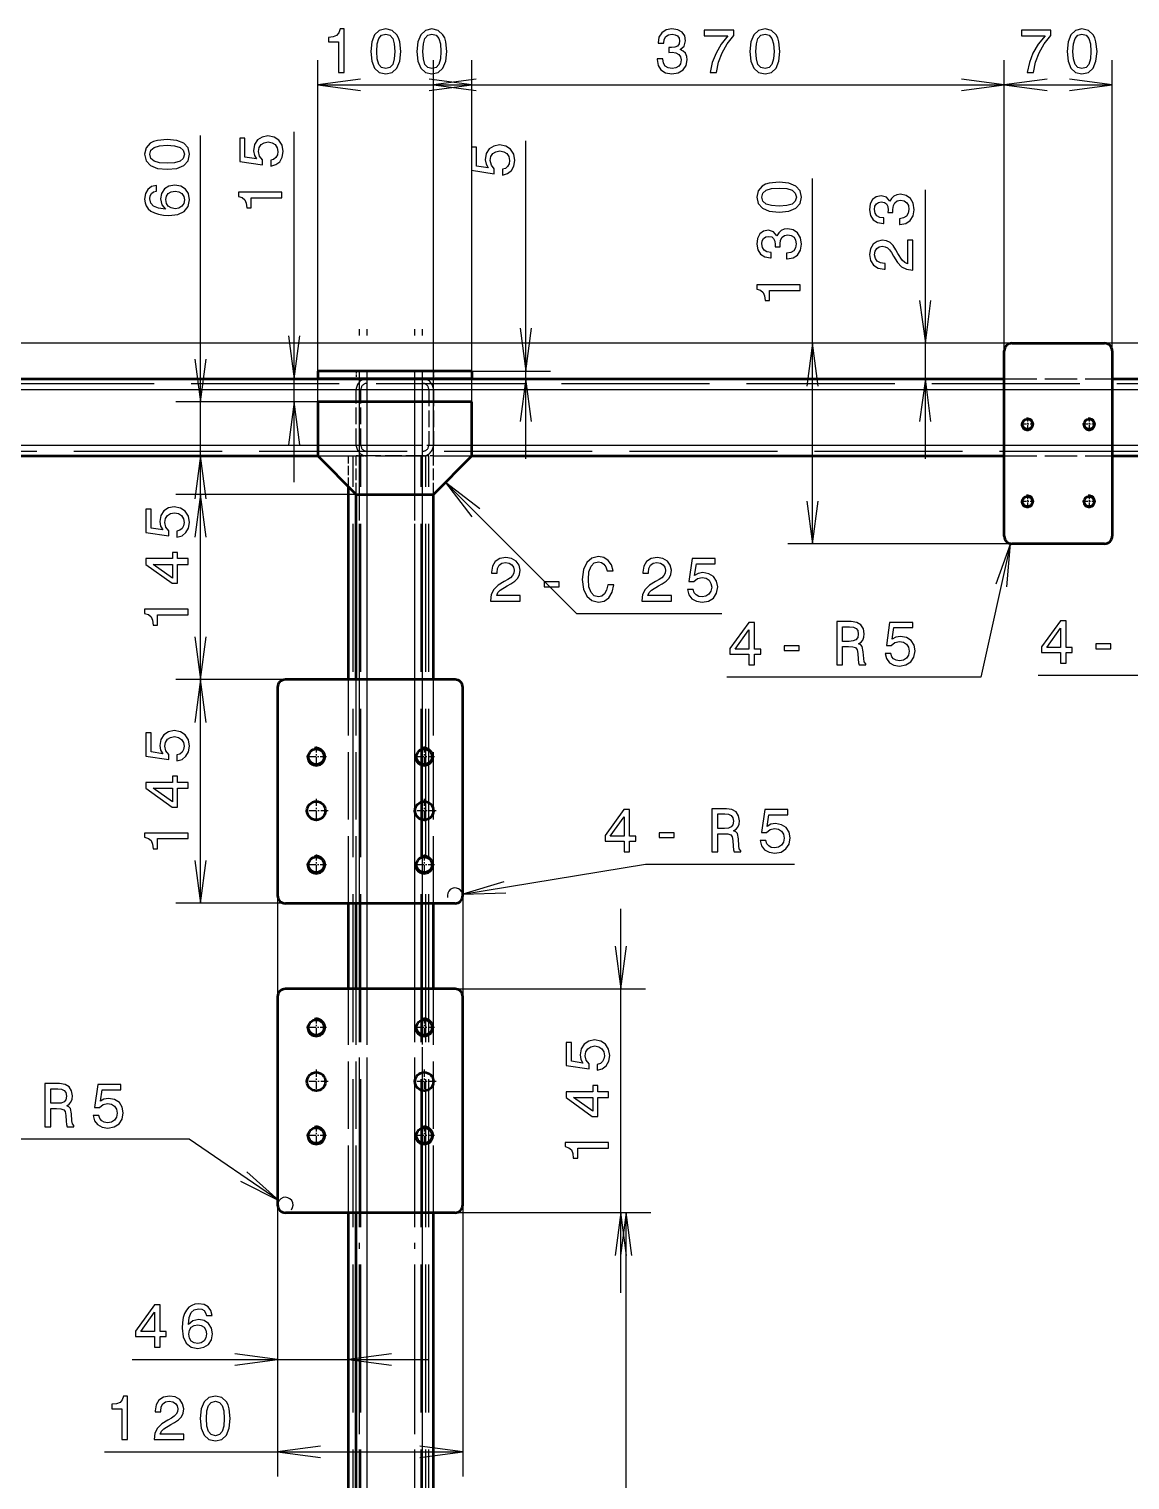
# Model space of a CAD drawing. Extents: x 0 to 1189, y 0 to 841.
# Drawn here: x 236.7 to 325.8, y 614 to 731.5 of the extents above; entities that cross this region are included whole.
import ezdxf

# ---------------------------------------------------------------- set-up
doc = ezdxf.new("R2010")
doc.units = 0
doc.linetypes.add('DASHDOT', pattern=[18.5, 12, -3, 0.5, -3])
doc.linetypes.add('DASHED', pattern=[15, 12, -3])

msp = doc.modelspace()

# ---------------------------------------------------------------- linework, layer by layer
at = {"color": 7, "lineweight": 25}
for p, q in [((260.04, 701.34), (260.04, 729.02)), ((269.42, 696.97), (269.42, 729.02)), ((272.54, 701.34), (272.54, 729.02)), ((315.67, 705.47), (315.67, 729.02)), ((315.67, 705.47), (315.67, 729.02)), ((324.42, 705.47), (324.42, 729.02)), ((260.04, 727.02), (272.54, 727.02)), ((269.42, 727.02), (315.67, 727.02)), ((315.67, 727.02), (324.42, 727.02)), ((250.55, 687.34), (250.55, 722.92)), ((258.14, 694.84), (258.14, 723.22)), ((276.91, 696.72), (276.91, 722.49)), ((300.13, 689.84), (300.13, 719.45)), ((309.27, 696.72), (309.27, 718.51)), ((449.42, 706.09), (80.84, 706.09)), ((316.29, 706.09), (298.13, 706.09)), ((316.29, 706.09), (307.27, 706.09)), ((272.54, 703.84), (278.91, 703.84)), ((227.17, 702.34), (315.67, 702.34)), ((324.42, 702.34), (340.04, 702.34)), ((260.04, 701.34), (248.55, 701.34)), ((260.04, 701.34), (256.14, 701.34)), ((227.17, 697.84), (260.04, 697.84)), ((272.54, 697.84), (315.67, 697.84)), ((324.42, 697.84), (340.04, 697.84)), ((250.55, 678.84), (250.55, 696.97)), ((270.4, 694.82), (281, 684.21)), ((263.17, 693.84), (248.55, 693.84)), ((264.04, 678.84), (264.04, 693.84)), ((268.54, 678.84), (268.54, 693.84)), ((316.29, 689.84), (298.13, 689.84)), ((316.16, 689.86), (313.77, 679.04)), ((281, 684.21), (292.77, 684.21)), ((257.42, 678.84), (248.55, 678.84)), ((257.42, 678.84), (248.55, 678.84)), ((250.55, 660.72), (250.55, 678.84)), ((313.77, 679.04), (293.18, 679.04)), ((339.02, 679.18), (318.42, 679.18)), ((268.54, 671.98), (268.54, 673.21)), ((268.54, 667.48), (268.54, 668.96)), ((268.54, 663.23), (268.54, 664.46)), ((271.79, 661.45), (286.59, 663.88)), ((286.59, 663.88), (298.66, 663.88)), ((257.42, 660.72), (248.55, 660.72)), ((256.79, 661.34), (256.79, 621.76)), ((256.79, 661.34), (256.79, 614.28)), ((264.04, 653.78), (264.04, 660.72)), ((268.54, 653.78), (268.54, 660.72)), ((271.79, 661.34), (271.79, 614.28)), ((284.6, 629.16), (284.6, 660.28)), ((271.17, 653.78), (286.6, 653.78)), ((268.54, 650.04), (268.54, 651.28)), ((268.54, 645.54), (268.54, 647.02)), ((268.54, 641.29), (268.54, 642.53)), ((249.62, 641.61), (229.03, 641.61)), ((256.9, 636.63), (249.62, 641.61)), ((264.04, 577.59), (264.04, 635.66)), ((268.54, 577.59), (268.54, 635.66)), ((271.17, 635.66), (286.6, 635.66)), ((271.17, 635.66), (287.04, 635.66)), ((285.04, 574.47), (285.04, 635.66)), ((245.02, 623.76), (269.04, 623.76)), ((242.76, 616.28), (271.79, 616.28))]:
    msp.add_line(p, q, dxfattribs=at)
at = {"color": 7, "linetype": 'DASHDOT', "lineweight": 25}
for p, q in [((263.42, 562.22), (263.42, 709.22)), ((264.04, 562.22), (264.04, 709.22)), ((267.92, 562.22), (267.92, 709.22)), ((268.54, 562.22), (268.54, 709.22)), ((132.92, 702.34), (810.92, 702.34)), ((139.37, 697.84), (804.47, 697.84))]:
    msp.add_line(p, q, dxfattribs=at)
at = {"color": 7, "lineweight": 50}
for p, q in [((315.67, 690.47), (315.67, 705.47)), ((316.29, 706.09), (323.79, 706.09)), ((324.42, 705.47), (324.42, 690.47)), ((227.17, 703.22), (315.67, 703.22)), ((260.04, 703.84), (260.04, 703.22)), ((272.54, 703.84), (260.04, 703.84)), ((272.54, 703.22), (260.04, 703.22)), ((272.54, 703.84), (272.54, 703.22)), ((324.42, 703.22), (340.04, 703.22)), ((272.54, 701.34), (260.04, 701.34)), ((260.04, 701.34), (260.04, 696.97)), ((272.54, 696.97), (272.54, 701.34)), ((227.17, 696.97), (260.04, 696.97)), ((260.04, 696.97), (263.17, 693.84)), ((269.42, 693.84), (272.54, 696.97)), ((272.54, 696.97), (315.67, 696.97)), ((324.42, 696.97), (340.04, 696.97)), ((262.54, 678.84), (262.54, 694.47)), ((263.17, 678.84), (263.17, 693.84)), ((263.17, 693.84), (269.42, 693.84)), ((269.42, 678.84), (269.42, 693.84)), ((323.79, 689.84), (316.29, 689.84)), ((271.17, 678.84), (257.42, 678.84)), ((256.79, 678.22), (256.79, 661.34)), ((271.79, 661.34), (271.79, 678.22)), ((257.42, 660.72), (271.17, 660.72)), ((262.54, 653.78), (262.54, 660.72)), ((263.17, 653.78), (263.17, 660.72)), ((269.42, 653.78), (269.42, 660.72)), ((271.17, 653.78), (257.42, 653.78)), ((256.79, 653.16), (256.79, 636.28)), ((271.79, 636.28), (271.79, 653.16)), ((257.42, 635.66), (271.17, 635.66)), ((262.54, 576.97), (262.54, 635.66)), ((263.17, 577.59), (263.17, 635.66)), ((269.42, 577.59), (269.42, 635.66))]:
    msp.add_line(p, q, dxfattribs=at)
at = {"color": 7, "linetype": 'DASHED', "lineweight": 25, "ltscale": 0.015625}
for p, q in [((263.17, 703.84), (263.17, 703.22)), ((263.17, 703.84), (263.17, 703.22)), ((269.42, 703.84), (269.42, 703.22)), ((269.42, 703.84), (269.42, 703.22))]:
    msp.add_line(p, q, dxfattribs=at)
at = {"color": 7, "linetype": 'DASHED', "lineweight": 25, "ltscale": 0.21875}
for p, q in [((315.67, 703.22), (324.42, 703.22)), ((315.67, 702.34), (324.42, 702.34)), ((315.67, 697.84), (324.42, 697.84)), ((315.67, 696.97), (324.42, 696.97))]:
    msp.add_line(p, q, dxfattribs=at)
at = {"color": 7, "linetype": 'DASHED', "lineweight": 25}
for p, q in [((189.79, 702.84), (754.04, 702.84)), ((190.29, 702.34), (753.54, 702.34)), ((190.29, 702.34), (753.54, 702.34)), ((190.29, 702.34), (753.54, 702.34)), ((194.79, 697.84), (749.04, 697.84)), ((194.79, 697.84), (749.04, 697.84)), ((194.79, 697.84), (749.04, 697.84)), ((195.29, 697.34), (748.54, 697.34)), ((262.92, 574.47), (262.92, 696.97)), ((263.42, 574.47), (263.42, 696.97)), ((263.42, 574.47), (263.42, 696.97)), ((263.42, 574.47), (263.42, 696.97)), ((263.42, 574.47), (263.42, 696.97)), ((263.54, 574.47), (263.54, 696.97)), ((264.04, 574.47), (264.04, 696.97)), ((264.04, 574.47), (264.04, 696.97)), ((264.04, 574.47), (264.04, 696.97)), ((267.92, 574.47), (267.92, 696.97)), ((267.92, 574.47), (267.92, 696.97)), ((267.92, 574.47), (267.92, 696.97)), ((267.92, 574.47), (267.92, 696.97)), ((268.42, 574.47), (268.42, 696.97)), ((268.54, 574.47), (268.54, 696.97)), ((268.54, 574.47), (268.54, 696.97)), ((268.54, 574.47), (268.54, 696.97)), ((268.79, 574.47), (268.79, 696.97)), ((269.04, 574.47), (269.04, 696.97))]:
    msp.add_line(p, q, dxfattribs=at)
at = {"color": 7, "linetype": 'DASHED', "lineweight": 25, "ltscale": 0.1125}
for p, q in [((263.17, 697.84), (263.17, 702.34)), ((263.54, 697.84), (263.54, 702.34)), ((269.04, 702.34), (269.04, 697.84)), ((269.42, 702.34), (269.42, 697.84)), ((268.54, 696.97), (264.04, 696.97))]:
    msp.add_line(p, q, dxfattribs=at)
at = {"color": 7, "linetype": 'DASHDOT', "lineweight": 25, "ltscale": 0.027003}
for p, q in [((318.08, 699.53), (317, 699.53)), ((317.54, 700.07), (317.54, 698.99)), ((323.08, 699.53), (322, 699.53)), ((322.54, 700.07), (322.54, 698.99)), ((317.54, 693.82), (317.54, 692.74)), ((322.54, 693.82), (322.54, 692.74)), ((318.08, 693.28), (317, 693.28)), ((323.08, 693.28), (322, 693.28))]:
    msp.add_line(p, q, dxfattribs=at)
at = {"color": 7, "linetype": 'DASHED', "lineweight": 25, "ltscale": 0.3125}
for p, q in [((260.04, 697.84), (272.54, 697.84)), ((260.04, 696.97), (272.54, 696.97))]:
    msp.add_line(p, q, dxfattribs=at)
at = {"color": 7, "linetype": 'DASHED', "lineweight": 25, "ltscale": 0.062502}
msp.add_line((262.54, 694.47), (262.54, 696.97), dxfattribs=at)
at = {"color": 7, "linetype": 'DASHED', "lineweight": 25, "ltscale": 0.078125}
for p, q in [((263.17, 693.84), (263.17, 696.97)), ((264.04, 693.84), (264.04, 696.97)), ((268.54, 693.84), (268.54, 696.97)), ((269.42, 693.84), (269.42, 696.97))]:
    msp.add_line(p, q, dxfattribs=at)
at = {"color": 7, "linetype": 'DASHED', "lineweight": 25, "ltscale": 0.021875}
for p, q in [((264.04, 696.97), (263.17, 696.97)), ((269.42, 696.97), (268.54, 696.97))]:
    msp.add_line(p, q, dxfattribs=at)
at = {"color": 7, "linetype": 'DASHED', "lineweight": 25, "ltscale": 0.453125}
for p, q in [((262.54, 660.72), (262.54, 678.84)), ((263.17, 660.72), (263.17, 678.84)), ((264.04, 660.72), (264.04, 678.84)), ((269.42, 660.72), (269.42, 678.84)), ((263.17, 635.66), (263.17, 653.78)), ((264.04, 635.66), (264.04, 653.78)), ((269.42, 635.66), (269.42, 653.78))]:
    msp.add_line(p, q, dxfattribs=at)
at = {"color": 7, "linetype": 'DASHED', "lineweight": 25, "ltscale": 0.140771}
for p, q in [((268.54, 673.21), (268.54, 678.84)), ((268.54, 635.66), (268.54, 641.29))]:
    msp.add_line(p, q, dxfattribs=at)
at = {"color": 7, "linetype": 'DASHDOT', "lineweight": 25, "ltscale": 0.041055}
for p, q in [((260.74, 672.59), (259.1, 672.59)), ((259.92, 673.42), (259.92, 671.77)), ((269.49, 672.59), (267.85, 672.59)), ((268.67, 673.42), (268.67, 671.77)), ((259.92, 664.67), (259.92, 663.02)), ((268.67, 664.67), (268.67, 663.02)), ((260.74, 663.84), (259.1, 663.84)), ((269.49, 663.84), (267.85, 663.84)), ((259.92, 651.48), (259.92, 649.84)), ((268.67, 651.48), (268.67, 649.84)), ((260.74, 650.66), (259.1, 650.66)), ((269.49, 650.66), (267.85, 650.66)), ((260.74, 641.91), (259.1, 641.91)), ((259.92, 642.73), (259.92, 641.09)), ((269.49, 641.91), (267.85, 641.91)), ((268.67, 642.73), (268.67, 641.09))]:
    msp.add_line(p, q, dxfattribs=at)
at = {"color": 7, "linetype": 'DASHED', "lineweight": 25, "ltscale": 0.075409}
for p, q in [((268.54, 668.96), (268.54, 671.98)), ((268.54, 664.46), (268.54, 667.48)), ((268.54, 647.02), (268.54, 650.04)), ((268.54, 642.53), (268.54, 645.54))]:
    msp.add_line(p, q, dxfattribs=at)
at = {"color": 7, "linetype": 'DASHDOT', "lineweight": 25, "ltscale": 0.048749}
for p, q in [((259.92, 669.19), (259.92, 667.24)), ((268.67, 669.19), (268.67, 667.24)), ((260.89, 668.22), (258.94, 668.22)), ((269.64, 668.22), (267.69, 668.22)), ((259.92, 647.26), (259.92, 645.31)), ((268.67, 647.26), (268.67, 645.31)), ((260.89, 646.28), (258.94, 646.28)), ((269.64, 646.28), (267.69, 646.28))]:
    msp.add_line(p, q, dxfattribs=at)
at = {"color": 7, "linetype": 'DASHED', "lineweight": 25, "ltscale": 0.062646}
for p, q in [((268.54, 660.72), (268.54, 663.23)), ((268.54, 651.28), (268.54, 653.78))]:
    msp.add_line(p, q, dxfattribs=at)
at = {"color": 7, "linetype": 'DASHED', "lineweight": 25, "ltscale": 0.453127}
msp.add_line((262.54, 635.66), (262.54, 653.78), dxfattribs=at)
at = {"color": 7, "lineweight": 25}
for points in [[(261.73, 728.02), (262.19, 728.02), (262.19, 731.55), (261.85, 731.55), (261.76, 731.24), (261.57, 731.03), (261.3, 730.91), (260.91, 730.87), (260.91, 730.51), (261.73, 730.51)], [(264.34, 729.73), (264.42, 728.94), (264.65, 728.38), (265.03, 728.03), (265.56, 727.92), (266.08, 728.03), (266.46, 728.38), (266.69, 728.94), (266.77, 729.73), (266.69, 730.52), (266.59, 730.83), (266.46, 731.09), (266.08, 731.43), (265.56, 731.55), (265.03, 731.43), (264.65, 731.08), (264.42, 730.52)], [(268.08, 729.73), (268.15, 728.94), (268.39, 728.38), (268.77, 728.03), (269.29, 727.92), (269.81, 728.03), (270.19, 728.38), (270.42, 728.94), (270.5, 729.73), (270.42, 730.52), (270.33, 730.83), (270.19, 731.09), (269.81, 731.43), (269.29, 731.55), (268.77, 731.43), (268.39, 731.08), (268.15, 730.52)], [(287.54, 729.12), (287.54, 729.09), (287.62, 728.6), (287.85, 728.24), (288.23, 728.01), (288.72, 727.92), (289.25, 728.01), (289.64, 728.23), (289.89, 728.58), (289.98, 729.04), (289.94, 729.33), (289.83, 729.58), (289.65, 729.76), (289.41, 729.9), (289.74, 730.17), (289.85, 730.6), (289.78, 731), (289.56, 731.3), (289.21, 731.48), (288.72, 731.55), (288.27, 731.47), (287.92, 731.25), (287.69, 730.89), (287.62, 730.42), (287.62, 730.39), (288.07, 730.39), (288.11, 730.71), (288.24, 730.94), (288.45, 731.08), (288.75, 731.13), (289.01, 731.09), (289.2, 730.99), (289.32, 730.82), (289.36, 730.58), (289.32, 730.34), (289.2, 730.17), (288.98, 730.07), (288.7, 730.04), (288.5, 730.05), (288.5, 729.65), (288.75, 729.66), (289.06, 729.61), (289.3, 729.49), (289.44, 729.29), (289.49, 729.04), (289.44, 728.74), (289.29, 728.53), (289.06, 728.39), (288.75, 728.35), (288.43, 728.4), (288.2, 728.55), (288.06, 728.79), (288, 729.12)], [(291.84, 728.02), (292.35, 728.02), (292.52, 728.85), (292.81, 729.63), (293.22, 730.35), (293.76, 731.03), (293.76, 731.45), (291.36, 731.45), (291.36, 730.99), (293.28, 730.99), (292.72, 730.31), (292.31, 729.6), (292.01, 728.84)], [(295.06, 729.73), (295.14, 728.94), (295.38, 728.38), (295.75, 728.03), (296.28, 727.92), (296.8, 728.03), (297.18, 728.38), (297.41, 728.94), (297.49, 729.73), (297.41, 730.52), (297.31, 730.83), (297.18, 731.09), (296.8, 731.43), (296.28, 731.55), (295.75, 731.43), (295.38, 731.08), (295.14, 730.52)], [(317.53, 728.02), (318.04, 728.02), (318.2, 728.85), (318.5, 729.63), (318.91, 730.35), (319.45, 731.03), (319.45, 731.45), (317.05, 731.45), (317.05, 730.99), (318.97, 730.99), (318.41, 730.31), (317.99, 729.6), (317.7, 728.84)], [(320.75, 729.73), (320.83, 728.94), (321.06, 728.38), (321.44, 728.03), (321.96, 727.92), (322.48, 728.03), (322.86, 728.38), (323.09, 728.94), (323.18, 729.73), (323.09, 730.52), (323, 730.83), (322.86, 731.09), (322.48, 731.43), (321.96, 731.55), (321.44, 731.43), (321.06, 731.08), (320.83, 730.52)], [(264.83, 729.73), (264.87, 730.34), (264.99, 730.78), (265.22, 731.04), (265.56, 731.13), (265.89, 731.04), (266.12, 730.78), (266.24, 730.34), (266.28, 729.73), (266.24, 729.12), (266.12, 728.68), (265.89, 728.42), (265.56, 728.34), (265.22, 728.42), (264.99, 728.68), (264.87, 729.12)], [(268.56, 729.73), (268.6, 730.34), (268.73, 730.78), (268.96, 731.04), (269.29, 731.13), (269.63, 731.04), (269.85, 730.78), (269.98, 730.34), (270.02, 729.73), (269.98, 729.12), (269.85, 728.68), (269.63, 728.42), (269.29, 728.34), (268.96, 728.42), (268.73, 728.68), (268.6, 729.12)], [(295.55, 729.73), (295.59, 730.34), (295.71, 730.78), (295.94, 731.04), (296.28, 731.13), (296.61, 731.04), (296.84, 730.78), (296.97, 730.34), (297.01, 729.73), (296.97, 729.12), (296.84, 728.68), (296.61, 728.42), (296.28, 728.34), (295.94, 728.42), (295.71, 728.68), (295.59, 729.12)], [(321.23, 729.73), (321.27, 730.34), (321.4, 730.78), (321.63, 731.04), (321.96, 731.13), (322.3, 731.04), (322.52, 730.78), (322.65, 730.34), (322.69, 729.73), (322.65, 729.12), (322.52, 728.68), (322.3, 728.42), (321.96, 728.34), (321.63, 728.42), (321.4, 728.68), (321.27, 729.12)], [(247.84, 720.19), (248.63, 720.26), (249.19, 720.5), (249.54, 720.88), (249.65, 721.4), (249.54, 721.92), (249.19, 722.3), (248.63, 722.53), (247.84, 722.61), (247.05, 722.53), (246.74, 722.44), (246.48, 722.3), (246.14, 721.92), (246.02, 721.4), (246.14, 720.88), (246.49, 720.5), (247.05, 720.26)], [(247.84, 720.67), (247.23, 720.71), (246.79, 720.84), (246.53, 721.06), (246.44, 721.4), (246.53, 721.73), (246.79, 721.96), (247.23, 722.09), (247.84, 722.13), (248.45, 722.09), (248.89, 721.96), (249.15, 721.73), (249.24, 721.4), (249.15, 721.06), (248.89, 720.84), (248.45, 720.71)], [(256.23, 720.45), (256.64, 720.56), (256.96, 720.8), (257.17, 721.17), (257.24, 721.63), (257.15, 722.14), (256.9, 722.54), (256.51, 722.79), (256.01, 722.89), (255.54, 722.8), (255.17, 722.56), (254.93, 722.18), (254.85, 721.69), (254.91, 721.31), (255.07, 721.02), (254.13, 721.16), (254.13, 722.7), (253.72, 722.7), (253.72, 720.82), (255.57, 720.55), (255.57, 720.95), (255.33, 721.24), (255.25, 721.62), (255.3, 721.94), (255.47, 722.19), (255.71, 722.34), (256.03, 722.4), (256.35, 722.34), (256.6, 722.18), (256.75, 721.93), (256.81, 721.62), (256.77, 721.35), (256.66, 721.14), (256.47, 720.99), (256.23, 720.92)], [(275, 719.72), (275.41, 719.83), (275.73, 720.08), (275.94, 720.44), (276.01, 720.9), (275.92, 721.41), (275.67, 721.81), (275.28, 722.06), (274.78, 722.16), (274.31, 722.07), (273.94, 721.83), (273.7, 721.45), (273.62, 720.96), (273.68, 720.59), (273.84, 720.29), (272.9, 720.43), (272.9, 721.97), (272.49, 721.97), (272.49, 720.1), (274.34, 719.82), (274.34, 720.22), (274.11, 720.51), (274.02, 720.89), (274.08, 721.21), (274.24, 721.46), (274.48, 721.61), (274.8, 721.67), (275.12, 721.61), (275.37, 721.45), (275.52, 721.21), (275.58, 720.89), (275.54, 720.62), (275.43, 720.41), (275.25, 720.26), (275, 720.19)], [(246.99, 718.88), (246.58, 718.78), (246.28, 718.56), (246.09, 718.22), (246.02, 717.77), (246.06, 717.47), (246.15, 717.22), (246.31, 716.99), (246.53, 716.8), (246.81, 716.65), (247.15, 716.54), (247.55, 716.47), (247.99, 716.45), (248.71, 716.53), (249.23, 716.77), (249.54, 717.17), (249.65, 717.72), (249.56, 718.21), (249.32, 718.58), (248.95, 718.82), (248.47, 718.91), (247.99, 718.82), (247.63, 718.59), (247.39, 718.23), (247.31, 717.79), (247.41, 717.31), (247.7, 716.95), (247.15, 717.03), (246.75, 717.19), (246.51, 717.43), (246.43, 717.78), (246.47, 718.03), (246.58, 718.22), (246.75, 718.35), (246.99, 718.41)], [(248.48, 718.42), (248.8, 718.36), (249.04, 718.22), (249.2, 717.99), (249.25, 717.71), (249.2, 717.41), (249.04, 717.19), (248.8, 717.04), (248.48, 716.99), (248.17, 717.05), (247.93, 717.19), (247.78, 717.42), (247.73, 717.73), (247.78, 718), (247.93, 718.22), (248.17, 718.36)], [(257.14, 717.87), (257.14, 718.33), (253.62, 718.33), (253.62, 717.99), (253.92, 717.9), (254.13, 717.71), (254.25, 717.44), (254.29, 717.05), (254.65, 717.05), (254.65, 717.87)], [(297.42, 716.72), (298.21, 716.79), (298.78, 717.03), (299.12, 717.41), (299.23, 717.93), (299.12, 718.45), (298.78, 718.83), (298.21, 719.06), (297.42, 719.14), (296.63, 719.06), (296.32, 718.97), (296.06, 718.83), (295.72, 718.45), (295.61, 717.93), (295.72, 717.41), (296.07, 717.03), (296.63, 716.79)], [(297.42, 717.2), (296.81, 717.24), (296.37, 717.37), (296.11, 717.59), (296.02, 717.93), (296.11, 718.26), (296.37, 718.49), (296.81, 718.62), (297.42, 718.66), (298.04, 718.62), (298.47, 718.49), (298.73, 718.26), (298.82, 717.93), (298.73, 717.59), (298.47, 717.37), (298.04, 717.24)], [(307.17, 715.72), (307.2, 715.72), (307.69, 715.8), (308.05, 716.04), (308.28, 716.41), (308.37, 716.9), (308.28, 717.43), (308.06, 717.82), (307.71, 718.07), (307.25, 718.16), (306.96, 718.12), (306.71, 718.01), (306.53, 717.83), (306.39, 717.59), (306.12, 717.92), (305.68, 718.03), (305.29, 717.96), (304.99, 717.74), (304.81, 717.39), (304.74, 716.9), (304.82, 716.45), (305.04, 716.1), (305.4, 715.87), (305.87, 715.8), (305.9, 715.8), (305.9, 716.25), (305.58, 716.29), (305.35, 716.42), (305.21, 716.63), (305.15, 716.93), (305.19, 717.19), (305.3, 717.38), (305.47, 717.5), (305.7, 717.54), (305.95, 717.5), (306.12, 717.38), (306.22, 717.17), (306.25, 716.88), (306.24, 716.68), (306.64, 716.68), (306.63, 716.93), (306.68, 717.25), (306.8, 717.48), (307, 717.62), (307.25, 717.67), (307.55, 717.62), (307.76, 717.47), (307.9, 717.24), (307.94, 716.93), (307.89, 716.62), (307.74, 716.38), (307.5, 716.24), (307.17, 716.18)], [(298.03, 712.92), (298.07, 712.92), (298.55, 713.01), (298.91, 713.24), (299.15, 713.62), (299.23, 714.11), (299.15, 714.63), (298.92, 715.03), (298.57, 715.28), (298.12, 715.37), (297.82, 715.33), (297.58, 715.22), (297.39, 715.04), (297.25, 714.8), (296.98, 715.12), (296.55, 715.24), (296.15, 715.16), (295.86, 714.95), (295.67, 714.59), (295.61, 714.11), (295.69, 713.66), (295.91, 713.31), (296.26, 713.08), (296.73, 713.01), (296.77, 713.01), (296.77, 713.45), (296.44, 713.49), (296.21, 713.63), (296.07, 713.84), (296.02, 714.14), (296.06, 714.4), (296.16, 714.59), (296.34, 714.71), (296.57, 714.75), (296.82, 714.71), (296.98, 714.58), (297.08, 714.37), (297.11, 714.08), (297.11, 713.89), (297.51, 713.89), (297.5, 714.14), (297.54, 714.45), (297.66, 714.69), (297.86, 714.83), (298.12, 714.88), (298.41, 714.83), (298.63, 714.68), (298.76, 714.45), (298.81, 714.14), (298.76, 713.82), (298.61, 713.59), (298.36, 713.44), (298.03, 713.39)], [(308.27, 712.02), (308.27, 714.43), (307.83, 714.43), (307.83, 712.53), (307.6, 712.63), (307.4, 712.81), (307.04, 713.37), (306.89, 713.67), (306.67, 714), (306.42, 714.24), (306.12, 714.38), (305.78, 714.43), (305.36, 714.34), (305.03, 714.11), (304.82, 713.74), (304.74, 713.27), (304.83, 712.79), (305.06, 712.42), (305.44, 712.18), (305.94, 712.1), (306.01, 712.1), (306.01, 712.56), (305.97, 712.56), (305.63, 712.61), (305.38, 712.74), (305.22, 712.96), (305.16, 713.25), (305.21, 713.54), (305.34, 713.76), (305.53, 713.9), (305.78, 713.95), (306.01, 713.91), (306.21, 713.82), (306.38, 713.66), (306.53, 713.43), (306.69, 713.14), (307.01, 712.64), (307.34, 712.29), (307.74, 712.09), (308.25, 712.02)], [(299.13, 710.37), (299.13, 710.83), (295.61, 710.83), (295.61, 710.48), (295.91, 710.39), (296.12, 710.21), (296.24, 709.94), (296.28, 709.55), (296.64, 709.55), (296.64, 710.37)], [(248.64, 690.39), (249.05, 690.5), (249.37, 690.75), (249.57, 691.11), (249.65, 691.58), (249.56, 692.09), (249.31, 692.49), (248.92, 692.74), (248.41, 692.83), (247.94, 692.75), (247.58, 692.51), (247.34, 692.13), (247.25, 691.64), (247.31, 691.26), (247.48, 690.97), (246.54, 691.11), (246.54, 692.64), (246.12, 692.64), (246.12, 690.77), (247.98, 690.49), (247.98, 690.9), (247.74, 691.19), (247.66, 691.56), (247.71, 691.89), (247.87, 692.13), (248.12, 692.29), (248.44, 692.34), (248.76, 692.29), (249, 692.13), (249.16, 691.88), (249.22, 691.56), (249.18, 691.29), (249.06, 691.09), (248.88, 690.94), (248.64, 690.86)], [(249.55, 688.18), (249.55, 688.64), (248.68, 688.64), (248.68, 689.14), (248.28, 689.14), (248.28, 688.64), (246.12, 688.64), (246.12, 688.18), (248.24, 686.65), (248.68, 686.65), (248.68, 688.18)], [(248.28, 687.07), (246.71, 688.18), (248.28, 688.18)], [(274.03, 685.21), (276.44, 685.21), (276.44, 685.65), (274.54, 685.65), (274.64, 685.89), (274.82, 686.08), (275.38, 686.44), (275.68, 686.59), (276.01, 686.81), (276.25, 687.06), (276.39, 687.36), (276.44, 687.7), (276.35, 688.12), (276.11, 688.45), (275.75, 688.66), (275.28, 688.74), (274.8, 688.65), (274.43, 688.42), (274.19, 688.04), (274.11, 687.54), (274.11, 687.47), (274.57, 687.47), (274.57, 687.51), (274.62, 687.85), (274.75, 688.1), (274.97, 688.27), (275.26, 688.32), (275.55, 688.27), (275.77, 688.15), (275.91, 687.95), (275.96, 687.7), (275.92, 687.47), (275.83, 687.27), (275.67, 687.1), (275.44, 686.95), (275.15, 686.79), (274.65, 686.48), (274.3, 686.14), (274.1, 685.74), (274.03, 685.23)], [(283.55, 686.52), (283.45, 686.09), (283.28, 685.79), (283.05, 685.6), (282.78, 685.54), (282.45, 685.63), (282.19, 685.91), (282.02, 686.35), (281.97, 686.96), (282.02, 687.58), (282.19, 688.02), (282.45, 688.3), (282.78, 688.39), (283.02, 688.34), (283.23, 688.2), (283.39, 687.97), (283.5, 687.66), (283.98, 687.66), (283.83, 688.14), (283.57, 688.5), (283.21, 688.73), (282.78, 688.81), (282.24, 688.68), (281.84, 688.33), (281.57, 687.75), (281.48, 686.96), (281.57, 686.18), (281.84, 685.6), (282.24, 685.24), (282.78, 685.12), (283.25, 685.21), (283.63, 685.48), (283.89, 685.92), (284.04, 686.52)], [(286.29, 685.21), (288.7, 685.21), (288.7, 685.65), (286.79, 685.65), (286.9, 685.89), (287.08, 686.08), (287.64, 686.44), (287.94, 686.59), (288.27, 686.81), (288.51, 687.06), (288.64, 687.36), (288.7, 687.7), (288.61, 688.12), (288.37, 688.45), (288.01, 688.66), (287.54, 688.74), (287.06, 688.65), (286.69, 688.42), (286.45, 688.04), (286.37, 687.54), (286.37, 687.47), (286.83, 687.47), (286.83, 687.51), (286.87, 687.85), (287.01, 688.1), (287.23, 688.27), (287.52, 688.32), (287.81, 688.27), (288.02, 688.15), (288.17, 687.95), (288.22, 687.7), (288.18, 687.47), (288.09, 687.27), (287.92, 687.1), (287.7, 686.95), (287.4, 686.79), (286.91, 686.48), (286.56, 686.14), (286.36, 685.74), (286.29, 685.23)], [(290.01, 686.13), (290.12, 685.71), (290.36, 685.39), (290.73, 685.19), (291.19, 685.11), (291.7, 685.2), (292.1, 685.45), (292.35, 685.85), (292.45, 686.35), (292.36, 686.82), (292.12, 687.19), (291.74, 687.42), (291.25, 687.51), (290.87, 687.45), (290.58, 687.28), (290.72, 688.23), (292.25, 688.23), (292.25, 688.64), (290.38, 688.64), (290.11, 686.78), (290.51, 686.78), (290.8, 687.02), (291.18, 687.11), (291.5, 687.05), (291.75, 686.89), (291.9, 686.64), (291.96, 686.32), (291.9, 686.01), (291.74, 685.76), (291.49, 685.6), (291.18, 685.55), (290.91, 685.58), (290.7, 685.7), (290.55, 685.88), (290.47, 686.13)], [(278.39, 686.37), (279.61, 686.37), (279.61, 686.77), (278.39, 686.77)], [(249.55, 684.08), (249.55, 684.54), (246.02, 684.54), (246.02, 684.2), (246.33, 684.11), (246.54, 683.92), (246.66, 683.65), (246.7, 683.26), (247.06, 683.26), (247.06, 684.08)], [(294.98, 680.04), (295.43, 680.04), (295.43, 680.9), (295.93, 680.9), (295.93, 681.31), (295.43, 681.31), (295.43, 683.46), (294.97, 683.46), (293.44, 681.35), (293.44, 680.9), (294.98, 680.9)], [(302.1, 680.04), (302.56, 680.04), (302.56, 681.52), (303.04, 681.52), (303.4, 681.5), (303.62, 681.43), (303.74, 681.26), (303.79, 680.97), (303.82, 680.51), (303.85, 680.21), (303.91, 680.04), (304.44, 680.04), (304.44, 680.13), (304.32, 680.27), (304.28, 680.54), (304.24, 681.1), (304.16, 681.52), (304.04, 681.65), (303.86, 681.75), (304.06, 681.87), (304.2, 682.05), (304.29, 682.27), (304.32, 682.54), (304.25, 682.96), (304.05, 683.28), (303.72, 683.47), (303.27, 683.54), (302.1, 683.54)], [(303.13, 683.11), (303.44, 683.08), (303.66, 682.98), (303.8, 682.81), (303.84, 682.53), (303.79, 682.24), (303.65, 682.06), (303.42, 681.97), (303.1, 681.94), (302.56, 681.94), (302.56, 683.11)], [(306.01, 680.95), (306.12, 680.54), (306.36, 680.21), (306.73, 680.01), (307.19, 679.94), (307.7, 680.03), (308.1, 680.27), (308.35, 680.67), (308.45, 681.17), (308.36, 681.64), (308.12, 682.01), (307.74, 682.25), (307.25, 682.33), (306.87, 682.27), (306.58, 682.11), (306.72, 683.05), (308.26, 683.05), (308.26, 683.46), (306.38, 683.46), (306.11, 681.61), (306.51, 681.61), (306.8, 681.84), (307.18, 681.93), (307.5, 681.87), (307.75, 681.71), (307.9, 681.46), (307.96, 681.15), (307.9, 680.83), (307.74, 680.58), (307.49, 680.43), (307.18, 680.37), (306.91, 680.41), (306.7, 680.52), (306.55, 680.7), (306.47, 680.95)], [(320.22, 680.18), (320.67, 680.18), (320.67, 681.05), (321.17, 681.05), (321.17, 681.45), (320.67, 681.45), (320.67, 683.61), (320.22, 683.61), (318.68, 681.49), (318.68, 681.05), (320.22, 681.05)], [(319.11, 681.45), (320.22, 683.02), (320.22, 681.45)], [(293.86, 681.31), (294.98, 682.88), (294.98, 681.31)], [(297.82, 681.19), (299.04, 681.19), (299.04, 681.59), (297.82, 681.59)], [(323.07, 681.34), (324.29, 681.34), (324.29, 681.73), (323.07, 681.73)], [(248.64, 672.27), (249.05, 672.38), (249.37, 672.63), (249.57, 672.99), (249.65, 673.45), (249.56, 673.96), (249.31, 674.36), (248.92, 674.61), (248.41, 674.71), (247.94, 674.62), (247.58, 674.38), (247.34, 674), (247.25, 673.51), (247.31, 673.13), (247.48, 672.84), (246.54, 672.98), (246.54, 674.52), (246.12, 674.52), (246.12, 672.65), (247.98, 672.37), (247.98, 672.77), (247.74, 673.06), (247.66, 673.44), (247.71, 673.76), (247.87, 674.01), (248.12, 674.16), (248.44, 674.22), (248.76, 674.16), (249, 674), (249.16, 673.75), (249.22, 673.44), (249.18, 673.17), (249.06, 672.96), (248.88, 672.81), (248.64, 672.74)], [(249.55, 670.06), (249.55, 670.51), (248.68, 670.51), (248.68, 671.01), (248.28, 671.01), (248.28, 670.51), (246.12, 670.51), (246.12, 670.05), (248.24, 668.52), (248.68, 668.52), (248.68, 670.06)], [(248.28, 668.94), (246.71, 670.06), (248.28, 670.06)], [(284.86, 664.88), (285.31, 664.88), (285.31, 665.75), (285.81, 665.75), (285.81, 666.16), (285.31, 666.16), (285.31, 668.31), (284.85, 668.31), (283.32, 666.2), (283.32, 665.75), (284.86, 665.75)], [(283.74, 666.16), (284.86, 667.72), (284.86, 666.16)], [(291.98, 664.88), (292.45, 664.88), (292.45, 666.36), (292.93, 666.36), (293.28, 666.35), (293.5, 666.28), (293.62, 666.11), (293.67, 665.81), (293.7, 665.36), (293.73, 665.06), (293.79, 664.88), (294.32, 664.88), (294.32, 664.98), (294.2, 665.12), (294.16, 665.38), (294.13, 665.95), (294.04, 666.37), (293.93, 666.5), (293.74, 666.59), (293.95, 666.72), (294.09, 666.9), (294.18, 667.12), (294.21, 667.39), (294.14, 667.81), (293.94, 668.13), (293.6, 668.32), (293.15, 668.38), (291.98, 668.38)], [(293.02, 667.96), (293.33, 667.93), (293.54, 667.83), (293.68, 667.65), (293.72, 667.38), (293.67, 667.08), (293.54, 666.91), (293.31, 666.82), (292.99, 666.79), (292.45, 666.79), (292.45, 667.96)], [(295.89, 665.8), (296, 665.38), (296.25, 665.06), (296.61, 664.86), (297.07, 664.78), (297.58, 664.87), (297.98, 665.12), (298.23, 665.52), (298.33, 666.02), (298.24, 666.49), (298, 666.86), (297.62, 667.09), (297.13, 667.18), (296.76, 667.12), (296.46, 666.95), (296.6, 667.9), (298.14, 667.9), (298.14, 668.31), (296.27, 668.31), (295.99, 666.45), (296.39, 666.45), (296.69, 666.69), (297.06, 666.78), (297.38, 666.72), (297.63, 666.56), (297.79, 666.31), (297.84, 665.99), (297.79, 665.68), (297.62, 665.43), (297.38, 665.27), (297.06, 665.22), (296.79, 665.25), (296.58, 665.37), (296.43, 665.55), (296.36, 665.8)], [(249.55, 665.96), (249.55, 666.41), (246.02, 666.41), (246.02, 666.07), (246.33, 665.98), (246.54, 665.8), (246.66, 665.52), (246.7, 665.14), (247.06, 665.14), (247.06, 665.96)], [(287.71, 666.04), (288.93, 666.04), (288.93, 666.44), (287.71, 666.44)], [(282.69, 647.2), (283.1, 647.32), (283.42, 647.56), (283.63, 647.93), (283.7, 648.39), (283.61, 648.9), (283.36, 649.3), (282.97, 649.55), (282.47, 649.65), (282, 649.56), (281.63, 649.32), (281.39, 648.94), (281.31, 648.45), (281.37, 648.07), (281.53, 647.78), (280.59, 647.92), (280.59, 649.45), (280.18, 649.45), (280.18, 647.58), (282.03, 647.31), (282.03, 647.71), (281.8, 648), (281.71, 648.37), (281.77, 648.7), (281.93, 648.94), (282.17, 649.1), (282.49, 649.16), (282.81, 649.1), (283.06, 648.94), (283.21, 648.69), (283.27, 648.37), (283.23, 648.11), (283.12, 647.9), (282.94, 647.75), (282.69, 647.67)], [(237.94, 642.61), (238.41, 642.61), (238.41, 644.09), (238.89, 644.09), (239.24, 644.07), (239.47, 644), (239.59, 643.84), (239.64, 643.54), (239.66, 643.08), (239.69, 642.79), (239.75, 642.61), (240.28, 642.61), (240.28, 642.71), (240.17, 642.85), (240.13, 643.11), (240.09, 643.67), (240, 644.09), (239.89, 644.22), (239.71, 644.32), (239.91, 644.45), (240.05, 644.62), (240.14, 644.84), (240.17, 645.11), (240.1, 645.54), (239.9, 645.85), (239.57, 646.04), (239.11, 646.11), (237.94, 646.11)], [(238.98, 645.68), (239.29, 645.65), (239.51, 645.56), (239.64, 645.38), (239.69, 645.1), (239.64, 644.81), (239.5, 644.63), (239.27, 644.54), (238.95, 644.52), (238.41, 644.52), (238.41, 645.68)], [(241.85, 643.52), (241.96, 643.11), (242.21, 642.79), (242.57, 642.59), (243.04, 642.51), (243.55, 642.6), (243.95, 642.85), (244.2, 643.24), (244.29, 643.75), (244.21, 644.21), (243.97, 644.58), (243.59, 644.82), (243.1, 644.91), (242.72, 644.84), (242.43, 644.68), (242.57, 645.62), (244.1, 645.62), (244.1, 646.03), (242.23, 646.03), (241.95, 644.18), (242.36, 644.18), (242.65, 644.42), (243.02, 644.5), (243.34, 644.45), (243.59, 644.28), (243.75, 644.04), (243.8, 643.72), (243.75, 643.4), (243.59, 643.16), (243.34, 643), (243.02, 642.94), (242.75, 642.98), (242.55, 643.09), (242.4, 643.28), (242.32, 643.52)], [(283.6, 645), (283.6, 645.45), (282.73, 645.45), (282.73, 645.95), (282.33, 645.95), (282.33, 645.45), (280.18, 645.45), (280.18, 644.99), (282.29, 643.46), (282.73, 643.46), (282.73, 645)], [(282.33, 643.88), (280.76, 645), (282.33, 645)], [(283.6, 640.89), (283.6, 641.35), (280.08, 641.35), (280.08, 641.01), (280.38, 640.92), (280.59, 640.74), (280.71, 640.46), (280.75, 640.08), (281.11, 640.08), (281.11, 640.89)], [(246.82, 624.76), (247.27, 624.76), (247.27, 625.63), (247.77, 625.63), (247.77, 626.03), (247.27, 626.03), (247.27, 628.18), (246.81, 628.18), (245.28, 626.07), (245.28, 625.63), (246.82, 625.63)], [(251.49, 627.32), (251.39, 627.72), (251.17, 628.03), (250.83, 628.22), (250.38, 628.28), (250.08, 628.25), (249.83, 628.15), (249.6, 628), (249.41, 627.77), (249.26, 627.5), (249.15, 627.16), (249.08, 626.76), (249.05, 626.31), (249.14, 625.6), (249.38, 625.08), (249.78, 624.76), (250.33, 624.66), (250.81, 624.75), (251.19, 624.99), (251.43, 625.36), (251.52, 625.83), (251.43, 626.31), (251.2, 626.68), (250.84, 626.91), (250.4, 626.99), (249.92, 626.89), (249.56, 626.6), (249.63, 627.16), (249.8, 627.56), (250.04, 627.79), (250.39, 627.88), (250.64, 627.83), (250.83, 627.73), (250.96, 627.55), (251.02, 627.32)], [(245.7, 626.03), (246.82, 627.6), (246.82, 626.03)], [(251.03, 625.83), (250.97, 625.51), (250.83, 625.27), (250.6, 625.11), (250.32, 625.06), (250.02, 625.11), (249.8, 625.26), (249.65, 625.5), (249.6, 625.82), (249.66, 626.14), (249.8, 626.37), (250.03, 626.52), (250.34, 626.58), (250.61, 626.52), (250.83, 626.38), (250.97, 626.14)], [(244.18, 617.28), (244.64, 617.28), (244.64, 620.8), (244.3, 620.8), (244.21, 620.5), (244.03, 620.29), (243.75, 620.17), (243.37, 620.13), (243.37, 619.77), (244.18, 619.77)], [(246.78, 617.28), (249.19, 617.28), (249.19, 617.71), (247.28, 617.71), (247.39, 617.95), (247.57, 618.15), (248.13, 618.5), (248.43, 618.65), (248.76, 618.87), (249, 619.12), (249.14, 619.42), (249.19, 619.76), (249.1, 620.18), (248.86, 620.52), (248.5, 620.73), (248.03, 620.8), (247.55, 620.72), (247.18, 620.48), (246.94, 620.1), (246.86, 619.6), (246.86, 619.53), (247.32, 619.53), (247.32, 619.57), (247.37, 619.92), (247.5, 620.17), (247.72, 620.33), (248.01, 620.38), (248.3, 620.33), (248.52, 620.21), (248.66, 620.01), (248.71, 619.76), (248.67, 619.53), (248.58, 619.34), (248.41, 619.16), (248.19, 619.01), (247.9, 618.85), (247.4, 618.54), (247.05, 618.21), (246.85, 617.8), (246.78, 617.29)], [(250.53, 618.99), (250.61, 618.2), (250.84, 617.63), (251.22, 617.29), (251.75, 617.18), (252.27, 617.29), (252.64, 617.63), (252.88, 618.2), (252.96, 618.99), (252.88, 619.77), (252.78, 620.09), (252.64, 620.34), (252.27, 620.69), (251.75, 620.8), (251.22, 620.69), (250.84, 620.34), (250.61, 619.77)], [(251.02, 618.99), (251.06, 619.6), (251.18, 620.04), (251.41, 620.29), (251.75, 620.38), (252.08, 620.29), (252.31, 620.04), (252.43, 619.6), (252.47, 618.99), (252.43, 618.37), (252.31, 617.93), (252.08, 617.68), (251.75, 617.59), (251.41, 617.68), (251.18, 617.93), (251.06, 618.37)]]:
    msp.add_lwpolyline(points, close=True, dxfattribs=at)
for points in [[(263.51, 727.48), (260.04, 727.02), (263.51, 726.57)], [(269.07, 726.57), (272.54, 727.02), (269.07, 727.48)], [(272.89, 727.48), (269.42, 727.02), (272.89, 726.57)], [(312.2, 726.57), (315.67, 727.02), (312.2, 727.48)], [(319.14, 727.48), (315.67, 727.02), (319.14, 726.57)], [(320.95, 726.57), (324.42, 727.02), (320.95, 727.48)], [(308.81, 709.56), (309.27, 706.09), (309.72, 709.56)], [(257.68, 706.69), (258.14, 703.22), (258.6, 706.69)], [(276.45, 707.31), (276.91, 703.84), (277.37, 707.31)], [(300.59, 702.62), (300.13, 706.09), (299.67, 702.62)], [(250.09, 704.81), (250.55, 701.34), (251, 704.81)], [(277.37, 699.75), (276.91, 703.22), (276.45, 699.75)], [(309.72, 699.75), (309.27, 703.22), (308.81, 699.75)], [(258.6, 697.87), (258.14, 701.34), (257.68, 697.87)], [(251, 693.5), (250.55, 696.97), (250.09, 693.5)], [(273.17, 692.69), (270.4, 694.82), (272.53, 692.04)], [(251, 690.37), (250.55, 693.84), (250.09, 690.37)], [(299.67, 693.31), (300.13, 689.84), (300.59, 693.31)], [(315.86, 686.37), (316.16, 689.86), (314.97, 686.57)], [(250.09, 682.31), (250.55, 678.84), (251, 682.31)], [(251, 675.37), (250.55, 678.84), (250.09, 675.37)], [(250.09, 664.19), (250.55, 660.72), (251, 664.19)], [(275.13, 662.46), (271.79, 661.45), (275.28, 661.56)], [(284.14, 657.25), (284.6, 653.78), (285.06, 657.25)], [(253.78, 638.22), (256.9, 636.63), (254.3, 638.97)], [(285.06, 632.19), (284.6, 635.66), (284.14, 632.19)], [(285.49, 632.19), (285.04, 635.66), (284.58, 632.19)], [(253.32, 623.3), (256.79, 623.76), (253.32, 624.22)], [(266.01, 624.22), (262.54, 623.76), (266.01, 623.3)], [(260.26, 616.73), (256.79, 616.28), (260.26, 615.82)], [(268.32, 615.82), (271.79, 616.28), (268.32, 616.73)]]:
    msp.add_lwpolyline(points, dxfattribs=at)
at = {"color": 7, "lineweight": 50}
for centre, radius in [((317.54, 699.53), 0.415), ((322.54, 699.53), 0.415), ((317.54, 693.28), 0.415), ((322.54, 693.28), 0.415), ((259.92, 672.59), 0.632), ((268.67, 672.59), 0.632), ((259.92, 668.22), 0.75), ((268.67, 668.22), 0.75), ((259.92, 663.84), 0.632), ((268.67, 663.84), 0.632), ((259.92, 650.66), 0.632), ((268.67, 650.66), 0.632), ((259.92, 646.28), 0.75), ((268.67, 646.28), 0.75), ((259.92, 641.91), 0.632), ((268.67, 641.91), 0.632)]:
    msp.add_circle(centre, radius, dxfattribs=at)
for centre, start, end in [((316.29, 705.47), 90, 180), ((323.79, 705.47), 0, 90), ((316.29, 690.47), 180, 270), ((323.79, 690.47), 270, 360), ((257.42, 678.22), 90, 180), ((271.17, 678.22), 0, 90), ((257.42, 661.34), 180, 270), ((271.17, 661.34), 270, 360), ((257.42, 653.16), 90, 180), ((271.17, 653.16), 0, 90), ((257.42, 636.28), 180, 270), ((271.17, 636.28), 270, 360)]:
    msp.add_arc(centre, 0.625, start, end, dxfattribs=at)
at = {"color": 7, "linetype": 'DASHED', "lineweight": 25}
for centre, radius, start, end in [((264.04, 702.34), 0.875, 90, 180), ((268.54, 702.34), 0.875, 0, 90), ((264.04, 702.34), 0.5, 90, 180), ((268.54, 702.34), 0.5, 0, 90), ((264.04, 697.84), 0.875, 180, 270), ((264.04, 697.84), 0.5, 180, 270), ((268.54, 697.84), 0.875, 270, 360), ((268.54, 697.84), 0.5, 270, 360)]:
    msp.add_arc(centre, radius, start, end, dxfattribs=at)
at = {"color": 7, "lineweight": 25}
for centre, radius, start, end in [((317.54, 699.53), 0.5, 170, 100), ((322.54, 699.53), 0.5, 170, 100), ((317.54, 693.28), 0.5, 170, 100), ((322.54, 693.28), 0.5, 170, 100), ((259.92, 672.59), 0.75, 170, 100), ((268.67, 672.59), 0.75, 170, 100), ((259.92, 663.84), 0.75, 170, 100), ((268.67, 663.84), 0.75, 170, 100), ((271.17, 661.34), 0.625, 0, 192.7032), ((259.92, 650.66), 0.75, 170, 100), ((268.67, 650.66), 0.75, 170, 100), ((259.92, 641.91), 0.75, 170, 100), ((268.67, 641.91), 0.75, 170, 100), ((257.42, 636.28), 0.625, 322.3058, 180)]:
    msp.add_arc(centre, radius, start, end, dxfattribs=at)

doc.saveas('drawing.dxf')
